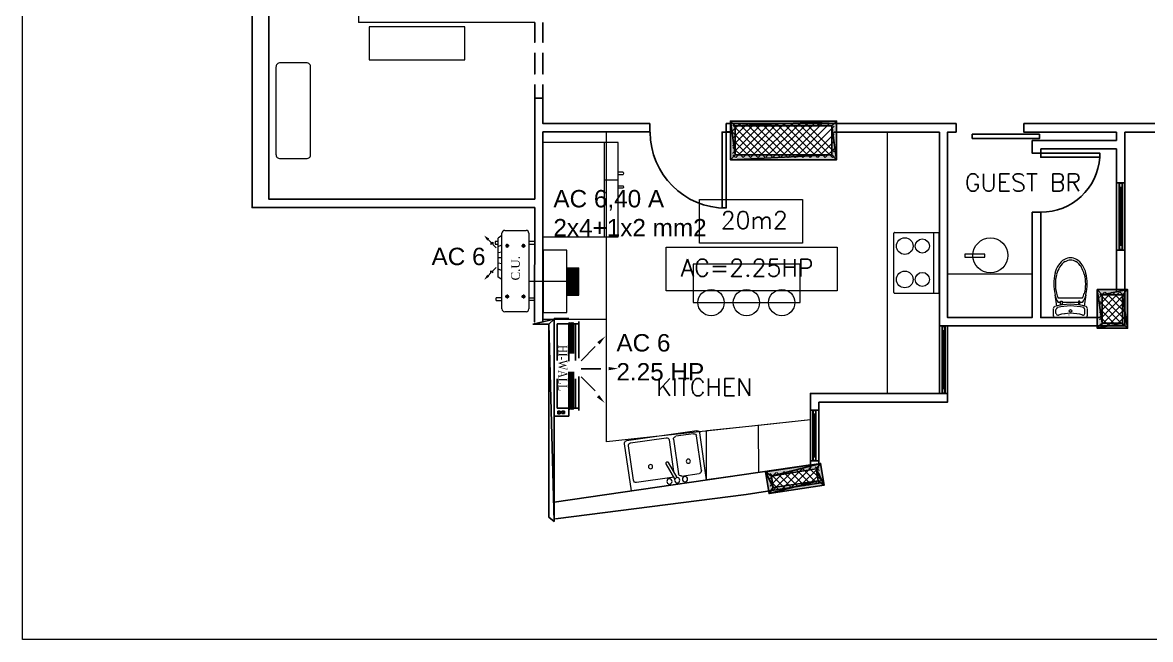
# Model space of a CAD drawing. Header units: inches. Extents: x 14 to 158, y 51 to 94.
# Drawn here: x 86.64 to 99.61, y 73.44 to 80.53 of the extents above; entities that cross this region are included whole.
import ezdxf

# ---------------------------------------------------------------- set-up
doc = ezdxf.new("R2010")
doc.units = ezdxf.units.IN
doc.header["$LTSCALE"] = 0.6
doc.header["$MEASUREMENT"] = 0
doc.linetypes.add('DASHED', pattern=[0.75, 0.5, -0.25])
doc.layers.get('0').update_dxf_attribs({"color": 253, "lineweight": 0})
for name, color, linetype, lineweight in [('AC-COND. UNIT', 195, 'Continuous', 0), ('C-H', 253, 'Continuous', 0), ('fur', 253, 'Continuous', 0), ('POWER', 4, 'Continuous', 0), ('text', 3, 'Continuous', 0)]:
    doc.layers.add(name, color=color, linetype=linetype, lineweight=lineweight)
doc.layers.add('AC-HI.WALL', color=3, linetype='DASHED')
doc.styles.add('C', font='ROMANC.SHX')
doc.styles.add('ROMANS', font='', dxfattribs={"width": 0.8})
doc.styles.add('SIMPLEX', font='SIMPLEX.SHX')
doc.styles.get("Standard").update_dxf_attribs({"font": 'arial.ttf'})
doc.styles.get('ROMANS').set_extended_font_data('Amphion')

# ---------------------------------------------------------------- blocks, each defined once
blk = doc.blocks.new('Z$0$GASOVN')
for p, q in [((879, 666), (-10, 666)), ((-10, 10), (-10, 666)), ((879, 10), (879, 666)), ((879, 585), (-10, 585)), ((869, 0), (0, 0))]:
    blk.add_line(p, q)
for centre, radius in [((189, 417), 103), ((679, 417), 103), ((189, 160), 122), ((679, 160), 122)]:
    blk.add_circle(centre, radius)
for centre, start, end in [((0, 10), 180, 270), ((869, 10), 270, 0)]:
    blk.add_arc(centre, 10, start, end)
blk = doc.blocks.new('Z$0$KITS')
for p, q in [((0, 0), (0, 525)), ((29, 553), (814, 553)), ((71, 526), (268, 526)), ((772, 526), (376, 526)), ((843, 525), (843, 0)), ((42, 112), (42, 497)), ((297, 497), (297, 112)), ((347, 497), (347, 145)), ((801, 112), (801, 497)), ((318, 73), (389, 253)), ((345, 62), (416, 242)), ((843, 0), (0, 0)), ((268, 83), (71, 83)), ((376, 83), (772, 83))]:
    blk.add_line(p, q)
for centre, radius in [((170, 234), 23.1), ((592, 234), 23.1), ((235, 43), 29.1), ((322, 43), 29.1), ((409, 43), 29.1)]:
    blk.add_circle(centre, radius)
for centre, radius, start, end in [((29, 525), 28.8, 89.9973, 179.9973), ((71, 497), 28.8, 89.9973, 179.9973), ((268, 497), 28.8, 359.9973, 89.9973), ((376, 497), 28.8, 89.9973, 179.9973), ((772, 497), 28.8, 359.9973, 89.9973), ((814, 525), 28.8, 359.9973, 89.9973), ((403, 247), 14.5, 338.5572, 158.5572), ((71, 112), 28.8, 179.9973, 269.9973), ((268, 112), 28.8, 269.9973, 359.9973), ((376, 112), 28.8, 228.2188, 269.9973), ((772, 112), 28.8, 269.9973, 359.9973)]:
    blk.add_arc(centre, radius, start, end)
blk = doc.blocks.new('Z$0$FRDG')
for p, q in [((0, -831), (0, 0)), ((0, 0), (1043, 0)), ((1043, 0), (1043, -831)), ((1043, -679), (0, -679)), ((1043, -704), (0, -704)), ((417, -831), (417, -679)), ((1043, -831), (0, -831)), ((328, -886), (328, -831)), ((355, -831), (355, -886)), ((480, -831), (480, -886)), ((507, -886), (507, -831))]:
    blk.add_line(p, q)
for centre in [(341, -869), (494, -869)]:
    blk.add_arc(centre, 21.4, 232.069, 307.9313)
blk = doc.blocks.new('A$C1E707263')
for points in [[(0.029, 0.261), (0.025, 0.261), (0.025, 0.258), (0.025, 0.254), (0.029, 0.254), (0.029, 0.258), (0.029, 0.261), (0.032, 0.261), (0.036, 0.261), (0.036, 0.258), (0.036, 0.254), (0.032, 0.254), (0.032, 0.258), (0.032, 0.261), (0.032, 0.258), (0.029, 0.258), (0.029, 0.254), (0.025, 0.254), (0.025, 0.258), (0.025, 0.261)], [(0.029, 0.233), (0.025, 0.233), (0.025, 0.229), (0.029, 0.229), (0.029, 0.233), (0.032, 0.233), (0.032, 0.229), (0.029, 0.229), (0.032, 0.229), (0.032, 0.233), (0.029, 0.233), (0.029, 0.229), (0.025, 0.229), (0.025, 0.233)], [(0.029, 0.222), (0.025, 0.222), (0.025, 0.219), (0.025, 0.218), (0.029, 0.219), (0.029, 0.218), (0.029, 0.222), (0.032, 0.222), (0.036, 0.222), (0.036, 0.219), (0.036, 0.218), (0.032, 0.219), (0.032, 0.218), (0.032, 0.215), (0.032, 0.219), (0.032, 0.218), (0.032, 0.222), (0.032, 0.219), (0.032, 0.218), (0.029, 0.219), (0.029, 0.218), (0.029, 0.215), (0.025, 0.215), (0.025, 0.219), (0.025, 0.218), (0.025, 0.222)], [(0.025, 0.215), (0.036, 0.215), (0.036, 0.212), (0.032, 0.212), (0.032, 0.211), (0.032, 0.208), (0.029, 0.208), (0.025, 0.208), (0.025, 0.212), (0.029, 0.212), (0.029, 0.211), (0.032, 0.212), (0.032, 0.211), (0.029, 0.212), (0.029, 0.211), (0.025, 0.212)], [(0.025, 0.197), (0.029, 0.197), (0.032, 0.197), (0.032, 0.201), (0.032, 0.197), (0.036, 0.197), (0.032, 0.197)], [(0.025, 0.194), (0.029, 0.194), (0.032, 0.194), (0.032, 0.197), (0.032, 0.194), (0.036, 0.194), (0.032, 0.194)]]:
    blk.add_hatch(color=256).paths.add_polyline_path(points)
h = blk.add_hatch(color=256)
h.paths.add_polyline_path([(0.021, 0.251), (0.032, 0.251), (0.032, 0.247), (0.029, 0.247), (0.025, 0.247), (0.025, 0.251), (0.021, 0.251), (0.022, 0.251)])
h.paths.add_polyline_path([(0.029, 0.251), (0.025, 0.251), (0.025, 0.247), (0.029, 0.247), (0.032, 0.247), (0.032, 0.251)])
h = blk.add_hatch(color=256)
h.paths.add_polyline_path([(0.025, 0.24), (0.025, 0.244), (0.025, 0.243), (0.029, 0.244), (0.029, 0.243), (0.029, 0.24), (0.032, 0.24), (0.032, 0.244), (0.032, 0.243), (0.029, 0.244), (0.029, 0.243), (0.032, 0.244), (0.032, 0.243), (0.032, 0.24), (0.029, 0.24)])
h.paths.add_polyline_path([(0.029, 0.24), (0.029, 0.244), (0.029, 0.243), (0.025, 0.244), (0.025, 0.243), (0.025, 0.24)])
h = blk.add_hatch(color=256)
h.paths.add_polyline_path([(0.025, 0.201), (0.025, 0.204), (0.025, 0.208), (0.029, 0.208), (0.029, 0.204), (0.029, 0.201), (0.032, 0.201), (0.032, 0.204), (0.029, 0.204), (0.029, 0.208), (0.032, 0.208), (0.032, 0.204), (0.032, 0.201), (0.029, 0.201)])
h.paths.add_polyline_path([(0.029, 0.201), (0.029, 0.204), (0.025, 0.204), (0.025, 0.201)])
at = {"linetype": 'Continuous', "lineweight": -2}
for points in [[(0, 0.021), (0, 0.371), (0, 0.371)], [(0.018, 0.389), (0.106, 0.389), (0.106, 0.389)], [(0.046, 0.36), (0.092, 0.36), (0.092, 0.36)], [(0.262, 0.374), (0.131, 0.353), (0.131, 0.353)], [(0.174, 0.308), (0.174, 0.335), (0.174, 0.335)], [(0.174, 0.099), (0.174, 0.29), (0.174, 0.29)], [(0.222, 0.057), (0.222, 0.335), (0.222, 0.335)], [(0.092, 0.032), (0.046, 0.032), (0.046, 0.032)], [(0.262, 0.018), (0.131, 0.036), (0.131, 0.036)], [(0.174, 0.057), (0.174, 0.084), (0.174, 0.084)], [(0.106, 0), (0.018, 0), (0.018, 0)]]:
    blk.add_lwpolyline(points, dxfattribs=at)
for points in [[(0.188, 0.29), (0.152, 0.29), (0.152, 0.308), (0.188, 0.308)], [(0.188, 0.099), (0.152, 0.099), (0.152, 0.084), (0.188, 0.084)]]:
    blk.add_lwpolyline(points, close=True, dxfattribs=at)
for points in [[(0.019, 0.389), (0.008, 0.389), (0, 0.379), (0, 0.368)], [(0.028, 0.052), (0.057, 0.143), (0.057, 0.241), (0.028, 0.332)], [(0.113, 0.342), (0.11, 0.35), (0.102, 0.356), (0.094, 0.356)], [(0.127, 0.375), (0.124, 0.382), (0.116, 0.389), (0.108, 0.389)], [(0.114, 0.041), (0.141, 0.141), (0.141, 0.244), (0.114, 0.343)], [(0.126, 0.012), (0.161, 0.13), (0.161, 0.255), (0.126, 0.372)], [(0.262, 0.374), (0.23, 0.365), (0.2, 0.352), (0.172, 0.335)], [(0.279, 0.353), (0.259, 0.349), (0.241, 0.342), (0.223, 0.334)], [(0.386, 0.385), (0.346, 0.385), (0.305, 0.379), (0.266, 0.37)], [(0.386, 0.367), (0.35, 0.367), (0.313, 0.363), (0.277, 0.353)], [(0.508, 0.37), (0.469, 0.379), (0.428, 0.385), (0.386, 0.385)], [(0.496, 0.353), (0.461, 0.363), (0.423, 0.367), (0.386, 0.367)], [(0.582, 0.317), (0.556, 0.334), (0.528, 0.346), (0.498, 0.353)], [(0.601, 0.332), (0.572, 0.352), (0.541, 0.365), (0.508, 0.374)], [(0.644, 0.255), (0.629, 0.28), (0.607, 0.301), (0.582, 0.317)], [(0.669, 0.263), (0.652, 0.291), (0.629, 0.314), (0.601, 0.331)], [(0.688, 0.192), (0.688, 0.217), (0.681, 0.24), (0.669, 0.261)], [(0.661, 0.192), (0.661, 0.215), (0.654, 0.236), (0.641, 0.255)], [(0.641, 0.13), (0.654, 0.149), (0.661, 0.17), (0.661, 0.192)], [(0.669, 0.124), (0.681, 0.145), (0.688, 0.168), (0.688, 0.192)], [(0, 0.019), (0, 0.008), (0.008, 0), (0.019, 0)], [(0.094, 0.028), (0.102, 0.028), (0.11, 0.034), (0.113, 0.043)], [(0.108, 0), (0.116, 0), (0.124, 0.006), (0.127, 0.014)], [(0.172, 0.054), (0.2, 0.036), (0.23, 0.023), (0.262, 0.015)], [(0.223, 0.055), (0.241, 0.047), (0.259, 0.04), (0.279, 0.034)], [(0.266, 0.015), (0.305, 0.006), (0.346, 0), (0.386, 0)], [(0.277, 0.032), (0.313, 0.022), (0.35, 0.018), (0.386, 0.018)], [(0.386, 0.018), (0.423, 0.018), (0.461, 0.022), (0.496, 0.032)], [(0.386, 0), (0.428, 0), (0.469, 0.006), (0.508, 0.015)], [(0.498, 0.034), (0.528, 0.043), (0.556, 0.055), (0.582, 0.072)], [(0.508, 0.015), (0.541, 0.023), (0.572, 0.037), (0.601, 0.055)], [(0.582, 0.068), (0.607, 0.084), (0.629, 0.105), (0.644, 0.13)], [(0.601, 0.057), (0.629, 0.074), (0.652, 0.098), (0.669, 0.124)]]:
    blk.add_open_spline(points, degree=3, dxfattribs=at)
for points, knots in [([(0.048, 0.356), (0.041, 0.356), (0.036, 0.353), (0.032, 0.349), (0.032, 0.349), (0.029, 0.343), (0.028, 0.336), (0.029, 0.331)], [0, 0, 0, 0, 0.125, 0.125, 0.125, 0.125, 1, 1, 1, 1]), ([(0.092, 0.192), (0.092, 0.201), (0.084, 0.208), (0.076, 0.208), (0.076, 0.208), (0.068, 0.208), (0.061, 0.201), (0.061, 0.192), (0.061, 0.192), (0.061, 0.183), (0.068, 0.177), (0.076, 0.177), (0.076, 0.177), (0.084, 0.177), (0.092, 0.183), (0.092, 0.192)], [0, 0, 0, 0, 0.0625, 0.0625, 0.0625, 0.0625, 0.125, 0.125, 0.125, 0.125, 0.1875, 0.1875, 0.1875, 0.1875, 1, 1, 1, 1]), ([(0.029, 0.054), (0.028, 0.047), (0.029, 0.041), (0.032, 0.036), (0.032, 0.036), (0.036, 0.032), (0.041, 0.028), (0.048, 0.028)], [0, 0, 0, 0, 0.125, 0.125, 0.125, 0.125, 1, 1, 1, 1])]:
    blk.add_open_spline(points, degree=3, knots=knots, dxfattribs=at)
blk = doc.blocks.new('2j6')
at = {"layer": 'fur'}
for points in [[(154.375, -37.731), (154.375, -38.743)], [(154.73, -37.687), (154.419, -37.687)], [(154.774, -38.743), (154.774, -37.731)], [(154.419, -38.787), (154.73, -38.787)]]:
    blk.add_lwpolyline(points, dxfattribs=at)
for centre, start, end in [((154.422, -37.734), 86.3633, 183.6367), ((154.727, -37.734), 356.3633, 93.6367), ((154.422, -38.74), 176.3633, 273.6367), ((154.727, -38.74), 266.3633, 3.6367)]:
    blk.add_arc(centre, 0.0471, start, end, dxfattribs=at)
blk = doc.blocks.new('A$C685158DF')
at = {"layer": 'AC-HI.WALL', "color": 2}
for p, q in [((0, -0.4), (0, 0.4)), ((0, 0.4), (0.12, 0.4)), ((0, -0.4), (0, 0.4)), ((0.12, -0.4), (0.12, 0.4)), ((0.12, -0.4), (0.12, 0.4)), ((0.2027, 0.3753), (0.2027, -0.355)), ((0.2027, 0.3753), (0.2027, -0.355)), ((0.0235, 0.356), (0.0235, -0.3358)), ((0.1068, 0.356), (0.0235, 0.356)), ((0.12, 0.356), (0.1068, 0.356)), ((0.12, 0.356), (0.1068, 0.356)), ((0.1249, 0.3673), (0.12, 0.356)), ((0.1249, 0.3673), (0.12, 0.356)), ((0.12, 0.356), (0.2027, 0.356)), ((0.12, -0.3358), (0.12, 0.356)), ((0.12, -0.3358), (0.12, 0.356)), ((0.12, 0.356), (0.2027, 0.356)), ((0.1249, 0.3673), (0.1299, 0.356)), ((0.1249, 0.3673), (0.1299, 0.356)), ((0.1349, 0.3673), (0.1299, 0.356)), ((0.1349, 0.3673), (0.1299, 0.356)), ((0.1299, -0.3358), (0.1299, 0.356)), ((0.1299, -0.3358), (0.1299, 0.356)), ((0.1349, 0.3673), (0.1399, 0.356)), ((0.1349, 0.3673), (0.1399, 0.356)), ((0.1448, 0.3673), (0.1399, 0.356)), ((0.1448, 0.3673), (0.1399, 0.356)), ((0.1399, -0.3358), (0.1399, 0.356)), ((0.1399, -0.3358), (0.1399, 0.356)), ((0.1448, 0.3673), (0.1498, 0.356)), ((0.1448, 0.3673), (0.1498, 0.356)), ((0.1548, 0.3673), (0.1498, 0.356)), ((0.1548, 0.3673), (0.1498, 0.356)), ((0.1498, -0.3358), (0.1498, 0.356)), ((0.1548, 0.3673), (0.1598, 0.356)), ((0.1548, 0.3673), (0.1598, 0.356)), ((0.1598, 0.356), (0.2027, 0.356)), ((0.1598, -0.3358), (0.1598, 0.356)), ((0.1598, -0.3358), (0.1598, 0.356)), ((0.1598, 0.356), (0.2027, 0.356)), ((0.174, 0.356), (0.174, -0.3358)), ((0.174, 0.356), (0.174, -0.3358)), ((0.3352, 0.1696), (0.2202, 0.0546)), ((0.3352, 0.1696), (0.2202, 0.0546)), ((0.3828, -0.0111), (0.2202, -0.0111)), ((0.3828, -0.0111), (0.2202, -0.0111)), ((0.3352, -0.1918), (0.2202, -0.0769)), ((0.3352, -0.1918), (0.2202, -0.0769)), ((0.0928, -0.3358), (0.0235, -0.3358)), ((0.2027, -0.3358), (0.0928, -0.3358)), ((0.2027, -0.3358), (0.0928, -0.3358)), ((0.12, -0.3358), (0.1068, -0.3358)), ((0.12, -0.3358), (0.1068, -0.3358)), ((0.1249, -0.3471), (0.12, -0.3358)), ((0.1249, -0.3471), (0.12, -0.3358)), ((0.1249, -0.3471), (0.1299, -0.3358)), ((0.1249, -0.3471), (0.1299, -0.3358)), ((0.1349, -0.3471), (0.1299, -0.3358)), ((0.1349, -0.3471), (0.1299, -0.3358)), ((0.1349, -0.3471), (0.1399, -0.3358)), ((0.1349, -0.3471), (0.1399, -0.3358)), ((0.1448, -0.3471), (0.1399, -0.3358)), ((0.1448, -0.3471), (0.1399, -0.3358)), ((0.1448, -0.3471), (0.1498, -0.3358)), ((0.1448, -0.3471), (0.1498, -0.3358)), ((0.1548, -0.3471), (0.1498, -0.3358)), ((0.1548, -0.3471), (0.1498, -0.3358)), ((0.1548, -0.3471), (0.1598, -0.3358)), ((0.1548, -0.3471), (0.1598, -0.3358)), ((0.1598, -0.3358), (0.2027, -0.3358)), ((0.1598, -0.3358), (0.2027, -0.3358)), ((0.12, -0.4), (0, -0.4)), ((0.12, -0.4), (0, -0.4))]:
    blk.add_line(p, q, dxfattribs=at)
for points in [[(0.12, -0.4), (0.12, 0.4), (0, 0.4), (0, -0.4)], [(0.0489, -0.3603), (0.0489, -0.3803), (0.0289, -0.3803), (0.0289, -0.3603)], [(0.0489, -0.3603), (0.0489, -0.3803), (0.0289, -0.3803), (0.0289, -0.3603)], [(0.0836, -0.3591), (0.0836, -0.3791), (0.0636, -0.3791), (0.0636, -0.3591)], [(0.0836, -0.3591), (0.0836, -0.3791), (0.0636, -0.3791), (0.0636, -0.3591)]]:
    blk.add_lwpolyline(points, close=True, dxfattribs=at)
at = {"layer": 'AC-HI.WALL', "color": 2, "const_width": 0.00371}
for points in [[(0.0387, -0.3683, 1), (0.0387, -0.3721, 1)], [(0.0387, -0.3683, 1), (0.0387, -0.3721, 1)], [(0.0745, -0.3666, 1), (0.0745, -0.3704, 1)], [(0.0745, -0.3666, 1), (0.0745, -0.3704, 1)]]:
    blk.add_lwpolyline(points, format="xyb", close=True, dxfattribs=at)
at = {"layer": 'AC-HI.WALL', "color": 2}
for points in [[(0.3543, 0.2076), (0.3731, 0.1888), (0.42, 0.2545)], [(0.3543, 0.2076), (0.3731, 0.1888), (0.42, 0.2545)], [(0.4474, 0.0027), (0.4474, -0.0239), (0.5271, -0.0106)], [(0.4474, 0.0027), (0.4474, -0.0239), (0.5271, -0.0106)], [(0.3499, -0.2457), (0.3686, -0.2269), (0.4156, -0.2926)], [(0.3499, -0.2457), (0.3686, -0.2269), (0.4156, -0.2926)]]:
    blk.add_solid(points, dxfattribs=at)
at = {"layer": 'AC-HI.WALL', "color": 2, "insert": (0.0331, -0.0063), "char_height": 0.073015, "width": 1.967177, "attachment_point": 8, "rotation": 270, "style": 'ROMANS'}
blk.add_mtext('\\A1;{\\fTimes New Roman|b0|i0|c0|p18;HI-WALL}', dxfattribs=at)
blk = doc.blocks.new('*X36')
at = {"color": 0}
for p, q in [((375.833, -121.97), (376.007, -121.796)), ((375.833, -121.956), (375.993, -121.796)), ((375.833, -121.942), (375.979, -121.796)), ((375.833, -121.928), (375.965, -121.796)), ((375.833, -121.914), (375.951, -121.796)), ((375.833, -121.9), (375.936, -121.796)), ((375.833, -121.886), (375.922, -121.796)), ((375.833, -121.871), (375.908, -121.796)), ((375.833, -121.857), (375.894, -121.796)), ((375.833, -121.843), (375.88, -121.796)), ((375.833, -121.829), (375.866, -121.796)), ((375.833, -121.815), (375.852, -121.796)), ((375.833, -121.801), (375.837, -121.796)), ((375.845, -121.972), (376.021, -121.796)), ((375.859, -121.972), (376.035, -121.796)), ((375.873, -121.972), (376.05, -121.796)), ((375.887, -121.972), (376.064, -121.796)), ((375.901, -121.972), (376.078, -121.796)), ((375.916, -121.972), (376.092, -121.796)), ((375.93, -121.972), (376.106, -121.796)), ((375.944, -121.972), (376.12, -121.796)), ((375.958, -121.972), (376.134, -121.796)), ((375.972, -121.972), (376.149, -121.796)), ((375.986, -121.972), (376.163, -121.796)), ((376, -121.972), (376.177, -121.796)), ((376.015, -121.972), (376.191, -121.796)), ((376.029, -121.972), (376.205, -121.796)), ((376.043, -121.972), (376.219, -121.796)), ((376.057, -121.972), (376.233, -121.797)), ((376.071, -121.972), (376.233, -121.811)), ((376.085, -121.972), (376.233, -121.825)), ((376.099, -121.972), (376.233, -121.839)), ((376.114, -121.972), (376.233, -121.853)), ((376.128, -121.972), (376.233, -121.867)), ((376.142, -121.972), (376.233, -121.882)), ((376.156, -121.972), (376.233, -121.896)), ((376.17, -121.972), (376.233, -121.91)), ((376.184, -121.972), (376.233, -121.924)), ((376.198, -121.972), (376.233, -121.938)), ((376.213, -121.972), (376.233, -121.952)), ((376.227, -121.972), (376.233, -121.966))]:
    blk.add_line(p, q, dxfattribs=at)
blk = doc.blocks.new('CB')
at = {"layer": 'POWER'}
for points in [[(28.618, 18.949), (28.924, 18.949)], [(28.618, 18.814), (28.618, 18.949)], [(28.924, 18.814), (28.924, 18.949)], [(29.121, 18.549), (28.425, 18.549), (28.425, 18.814), (29.121, 18.814), (29.121, 18.549)], [(28.773, 18.549), (28.773, 18.814)]]:
    blk.add_lwpolyline(points, dxfattribs=at)
at = {"layer": 'POWER', "xscale": -0.76608, "yscale": 0.76608, "zscale": 0.76608, "rotation": 359.9999999999998}
blk.add_blockref('*X36', (316.842, 112.255), dxfattribs=at)
blk = doc.blocks.new('A$C408B1B4C')
at = {"layer": 'AC-COND. UNIT', "color": 2}
for p, q in [((-0.287, 0.02), (-0.062, 0.02)), ((-0.461, -0.077), (-0.432, -0.106)), ((-0.432, -0.128), (-0.411, -0.106)), ((-0.432, -0.106), (-0.432, -0.128)), ((-0.411, -0.106), (-0.411, -0.128)), ((-0.389, -0.098), (-0.389, -0.127)), ((-0.357, -0.098), (-0.389, -0.098)), ((-0.317, -0.036), (-0.357, -0.061)), ((-0.357, -0.475), (-0.357, -0.061)), ((-0.317, -0.809), (-0.317, -0.01)), ((-0.032, -0.01), (-0.032, -0.809)), ((0.029, -0.098), (-0.032, -0.098)), ((0.029, -0.098), (0.029, -0.127)), ((-0.411, -0.128), (-0.376, -0.163)), ((-0.389, -0.127), (-0.357, -0.127)), ((-0.357, -0.149), (-0.317, -0.132)), ((-0.357, -0.215), (-0.317, -0.208)), ((-0.241, -0.142), (-0.28, -0.142)), ((-0.261, -0.161), (-0.261, -0.122)), ((-0.108, -0.142), (-0.069, -0.142)), ((-0.089, -0.161), (-0.089, -0.122)), ((-0.032, -0.127), (0.029, -0.127)), ((-0.357, -0.268), (-0.317, -0.268)), ((-0.357, -0.321), (-0.317, -0.328)), ((-0.461, -0.459), (-0.432, -0.429)), ((-0.432, -0.408), (-0.411, -0.429)), ((-0.432, -0.429), (-0.432, -0.408)), ((-0.411, -0.408), (-0.376, -0.373)), ((-0.411, -0.429), (-0.411, -0.408)), ((-0.357, -0.387), (-0.317, -0.404)), ((-0.317, -0.499), (-0.357, -0.475)), ((-0.317, -0.691), (-0.378, -0.691)), ((-0.378, -0.72), (-0.378, -0.691)), ((-0.28, -0.677), (-0.241, -0.677)), ((-0.261, -0.658), (-0.261, -0.697)), ((-0.108, -0.677), (-0.069, -0.677)), ((-0.089, -0.658), (-0.089, -0.697)), ((-0.032, -0.691), (0.029, -0.691)), ((0.029, -0.72), (0.029, -0.691)), ((-0.378, -0.72), (-0.317, -0.72)), ((0.029, -0.72), (-0.032, -0.72)), ((-0.062, -0.839), (-0.287, -0.839))]:
    blk.add_line(p, q, dxfattribs=at)
for centre, start, end in [((-0.287, -0.01), 90, 180), ((-0.062, -0.01), 0, 90), ((-0.287, -0.809), 180, 270), ((-0.062, -0.809), 270, 0)]:
    blk.add_arc(centre, 0.03, start, end, dxfattribs=at)
at = {"layer": 'AC-COND. UNIT', "color": 2, "extrusion": (6.64157e-26, 1.99247e-25, -1)}
for centre in [(-0.261, -0.142), (-0.089, -0.142)]:
    blk.add_ellipse(centre, major_axis=(0.00968, -0.00968), ratio=1, dxfattribs=at)
at = {"layer": 'AC-COND. UNIT', "color": 2}
for centre in [(-0.261, -0.677), (-0.089, -0.677)]:
    blk.add_ellipse(centre, major_axis=(0.00968, 0.00968), ratio=1, dxfattribs=at)
for points in [[(-0.472, -0.088), (-0.451, -0.066), (-0.504, -0.034)], [(-0.472, -0.448), (-0.451, -0.469), (-0.504, -0.502)]]:
    blk.add_solid(points, dxfattribs=at)
at = {"layer": 'AC-COND. UNIT', "color": 2, "linetype": 'Continuous', "insert": (-0.126, -0.508), "char_height": 0.09, "width": 2.16666, "attachment_point": 7, "rotation": 90, "style": 'C'}
blk.add_mtext('\\A1;{\\fTimes New Roman|b0|i0|c0|p18;C.U.}', dxfattribs=at)

msp = doc.modelspace()

# ---------------------------------------------------------------- hatches: boundary and pattern name
h = msp.add_hatch(color=256)
h.paths.add_polyline_path([(95.941, 79.008), (95.997, 78.952), (95.941, 79.341)])
h.paths.add_polyline_path([(95.997, 78.952), (95.941, 79.341), (95.997, 79.397)])
h.paths.add_polyline_path([(95.941, 79.341), (95.997, 79.397), (94.832, 79.341)])
h.paths.add_polyline_path([(95.997, 79.397), (94.832, 79.341), (94.776, 79.397)])
h.paths.add_polyline_path([(94.832, 79.341), (94.776, 79.397), (94.832, 79.008)])
h.paths.add_polyline_path([(94.776, 79.397), (94.832, 79.008), (94.776, 78.952)])
h.paths.add_polyline_path([(94.832, 79.008), (94.776, 78.952), (95.941, 79.008)])
h.paths.add_polyline_path([(94.776, 78.952), (95.941, 79.008), (95.997, 78.952)])
h = msp.add_hatch(color=256)
h.paths.add_polyline_path([(99.284, 77.399), (99.344, 77.458), (99.051, 77.399)])
h.paths.add_polyline_path([(99.344, 77.458), (99.051, 77.399), (98.994, 77.458)])
h.paths.add_polyline_path([(99.051, 77.399), (98.994, 77.458), (99.051, 77.071)])
h.paths.add_polyline_path([(98.994, 77.458), (99.051, 77.071), (98.994, 77.014)])
h.paths.add_polyline_path([(99.051, 77.071), (98.994, 77.014), (99.284, 77.071)])
h.paths.add_polyline_path([(98.994, 77.014), (99.284, 77.071), (99.344, 77.014)])
h.paths.add_polyline_path([(99.284, 77.071), (99.344, 77.014), (99.284, 77.399)])
h.paths.add_polyline_path([(99.344, 77.014), (99.284, 77.399), (99.344, 77.458)])
h = msp.add_hatch(color=256)
h.paths.add_polyline_path([(99.284, 77.399), (99.344, 77.458), (99.051, 77.399)])
h.paths.add_polyline_path([(99.344, 77.458), (99.051, 77.399), (98.994, 77.458)])
h.paths.add_polyline_path([(99.051, 77.399), (98.994, 77.458), (99.051, 77.071)])
h.paths.add_polyline_path([(98.994, 77.458), (99.051, 77.071), (98.994, 77.014)])
h.paths.add_polyline_path([(99.051, 77.071), (98.994, 77.014), (99.284, 77.071)])
h.paths.add_polyline_path([(98.994, 77.014), (99.284, 77.071), (99.344, 77.014)])
h.paths.add_polyline_path([(99.284, 77.071), (99.344, 77.014), (99.284, 77.399)])
h.paths.add_polyline_path([(99.344, 77.014), (99.284, 77.399), (99.344, 77.458)])
h = msp.add_hatch(color=256)
h.paths.add_polyline_path([(95.785, 75.259), (95.853, 75.209), (95.764, 75.397)])
h.paths.add_polyline_path([(95.853, 75.209), (95.764, 75.397), (95.814, 75.46)])
h.paths.add_polyline_path([(95.764, 75.397), (95.814, 75.46), (95.249, 75.315)])
h.paths.add_polyline_path([(95.814, 75.46), (95.249, 75.315), (95.181, 75.365)])
h.paths.add_polyline_path([(95.249, 75.315), (95.181, 75.365), (95.269, 75.182)])
h.paths.add_polyline_path([(95.181, 75.365), (95.269, 75.182), (95.221, 75.114)])
h.paths.add_polyline_path([(95.269, 75.182), (95.221, 75.114), (95.785, 75.259)])
h.paths.add_polyline_path([(95.221, 75.114), (95.785, 75.259), (95.853, 75.209)])

# ---------------------------------------------------------------- linework, layer by layer
for p, q in [((90.499, 80.625), (90.499, 80.529)), ((92.526, 80.529), (90.499, 80.529)), ((98.245, 77.637), (97.274, 77.637)), ((98.245, 77.137), (98.245, 77.537))]:
    msp.add_line(p, q)
for points in [[(86.637, 93.027), (118.378, 93.027), (118.378, 73.436), (86.637, 73.436)], [(94.421, 78.494), (95.605, 78.494), (95.605, 77.992), (94.421, 77.992)], [(94.037, 77.945), (96.003, 77.945), (96.003, 77.444), (94.037, 77.444)]]:
    msp.add_lwpolyline(points, close=True)
at = {"linetype": 'Continuous', "lineweight": -2}
for points in [[(89.469, 85.247), (89.469, 78.5), (89.469, 78.5)], [(89.276, 83.736), (89.276, 78.402), (89.276, 78.402)], [(92.526, 80.529), (92.526, 80.301), (92.526, 80.301)], [(92.621, 80.529), (92.621, 80.301), (92.621, 80.301)], [(92.526, 80.181), (92.526, 79.937), (92.526, 79.937)], [(92.621, 80.181), (92.621, 79.937), (92.621, 79.937)], [(92.526, 79.817), (92.526, 79.658), (92.526, 79.658)], [(92.621, 79.817), (92.621, 79.658), (92.621, 79.658)], [(92.621, 79.658), (92.526, 79.658), (92.526, 79.658)], [(92.526, 79.658), (92.526, 78.5), (92.526, 78.5)], [(92.621, 79.368), (92.621, 79.658), (92.621, 79.658)], [(93.85, 79.368), (92.621, 79.368), (92.621, 79.368)], [(92.621, 79.273), (92.621, 77.087), (92.621, 77.087)], [(93.85, 79.273), (92.621, 79.273), (92.621, 79.273)], [(97.179, 79.269), (97.179, 76.265), (95.697, 76.265), (95.697, 75.443), (92.75, 75.016), (92.75, 77.119)], [(93.85, 79.368), (93.689, 79.368), (93.689, 79.368)], [(93.85, 79.273), (93.85, 79.368), (93.85, 79.368)], [(95.968, 79.368), (94.726, 79.368), (94.726, 79.368)], [(94.726, 79.368), (95.774, 79.368), (95.803, 79.341)], [(94.726, 79.269), (94.726, 79.368), (94.726, 79.368)], [(94.803, 79.273), (94.726, 79.273), (94.726, 79.273)], [(94.803, 79.269), (94.726, 79.269), (94.726, 79.269)], [(95.142, 79.368), (94.803, 79.029), (94.803, 79.029)], [(95.058, 79.368), (94.803, 79.115), (94.803, 79.115)], [(94.973, 79.368), (94.803, 79.199), (94.803, 79.199)], [(94.889, 79.368), (94.803, 79.287), (94.803, 79.287)], [(94.803, 79.35), (95.174, 78.98), (95.174, 78.98)], [(94.803, 79.266), (95.09, 78.98), (95.09, 78.98)], [(95.231, 79.368), (94.843, 78.98), (94.843, 78.98)], [(94.875, 79.368), (95.262, 78.98), (95.262, 78.98)], [(95.316, 79.368), (94.927, 78.98), (94.927, 78.98)], [(94.959, 79.368), (95.348, 78.98), (95.348, 78.98)], [(95.4, 79.368), (95.013, 78.98), (95.013, 78.98)], [(95.044, 79.368), (95.432, 78.98), (95.432, 78.98)], [(95.489, 79.368), (95.101, 78.98), (95.101, 78.98)], [(95.133, 79.368), (95.517, 78.98), (95.517, 78.98)], [(95.574, 79.368), (95.185, 78.98), (95.185, 78.98)], [(95.217, 79.368), (95.606, 78.98), (95.606, 78.98)], [(95.658, 79.368), (95.269, 78.98), (95.269, 78.98)], [(95.301, 79.368), (95.69, 78.98), (95.69, 78.98)], [(95.742, 79.368), (95.358, 78.98), (95.358, 78.98)], [(95.386, 79.368), (95.774, 78.98), (95.774, 78.98)], [(95.831, 79.368), (95.443, 78.98), (95.443, 78.98)], [(95.475, 79.368), (95.862, 78.98), (95.862, 78.98)], [(95.916, 79.368), (95.527, 78.98), (95.527, 78.98)], [(95.559, 79.368), (95.948, 78.98), (95.948, 78.98)], [(95.968, 79.337), (95.613, 78.98), (95.613, 78.98)], [(95.644, 79.368), (95.968, 79.044), (95.968, 79.044)], [(95.968, 79.248), (95.701, 78.98), (95.701, 78.98)], [(97.374, 79.368), (95.968, 79.368), (95.968, 79.368)], [(97.179, 79.269), (95.968, 79.269), (95.968, 79.269)], [(97.179, 79.269), (97.179, 77.042), (97.179, 77.042)], [(97.274, 77.137), (97.274, 79.269), (97.374, 79.269)], [(97.374, 79.269), (97.374, 79.368), (97.374, 79.368)], [(99.657, 79.368), (98.15, 79.368), (98.15, 79.368)], [(98.15, 79.269), (98.15, 79.368), (98.15, 79.368)], [(98.245, 79.269), (98.15, 79.269), (98.15, 79.269)], [(99.216, 79.269), (98.245, 79.269), (98.245, 79.269)], [(99.657, 79.368), (99.216, 79.368), (99.216, 79.368)], [(99.216, 79.269), (99.216, 79.174), (99.216, 79.174)], [(99.216, 79.269), (99.216, 79.174), (99.216, 79.174)], [(99.313, 79.269), (99.313, 78.687), (99.313, 78.687)], [(99.657, 79.269), (99.313, 79.269), (99.313, 79.269)], [(99.313, 79.269), (99.313, 78.687), (99.313, 78.687)], [(99.657, 79.269), (99.313, 79.269), (99.313, 79.269)], [(94.803, 79.181), (95.004, 78.98), (95.004, 78.98)], [(95.968, 79.164), (95.785, 78.98), (95.785, 78.98)], [(99.216, 79.174), (98.245, 79.174), (98.245, 79.174)], [(98.245, 79.174), (98.245, 79.029), (98.245, 79.029)], [(94.803, 79.093), (94.92, 78.98), (94.92, 78.98)], [(94.803, 79.008), (94.832, 78.98), (94.832, 78.98)], [(95.968, 79.079), (95.871, 78.98), (95.871, 78.98)], [(95.968, 78.995), (95.955, 78.98), (95.955, 78.98)], [(98.345, 79.076), (98.345, 79.029), (98.245, 79.029)], [(99.216, 79.076), (98.345, 79.076), (98.345, 79.076)], [(98.345, 79.076), (98.345, 78.98), (98.345, 78.98)], [(99.216, 79.076), (99.216, 78.687), (99.216, 78.687)], [(99.216, 79.076), (99.216, 78.687), (99.216, 78.687)], [(99.313, 78.687), (99.216, 78.687), (99.216, 78.687)], [(99.313, 78.687), (99.216, 78.687), (99.216, 78.687)], [(99.284, 78.687), (99.284, 78.624), (99.245, 78.624), (99.245, 78.687)], [(99.245, 78.687), (99.284, 78.687), (99.284, 78.687)], [(99.284, 78.687), (99.284, 78.624), (99.245, 78.624), (99.245, 78.687)], [(99.245, 78.687), (99.284, 78.687), (99.284, 78.687)], [(99.245, 78.606), (99.245, 77.995), (99.245, 77.995)], [(99.245, 78.606), (99.245, 77.995), (99.245, 77.995)], [(99.263, 77.974), (99.263, 78.624), (99.263, 78.624)], [(99.263, 77.974), (99.263, 78.624), (99.263, 78.624)], [(99.266, 77.974), (99.266, 78.624), (99.266, 78.624)], [(99.266, 77.974), (99.266, 78.624), (99.266, 78.624)], [(99.284, 77.995), (99.284, 78.606), (99.284, 78.606)], [(99.284, 77.995), (99.284, 78.606), (99.284, 78.606)], [(99.313, 77.911), (99.313, 78.687), (99.313, 78.687)], [(99.313, 78.687), (99.313, 77.911), (99.313, 77.911)], [(99.313, 77.911), (99.313, 78.687), (99.313, 78.687)], [(99.313, 78.687), (99.313, 77.911), (99.313, 77.911)], [(89.469, 78.5), (91.634, 78.5), (91.634, 78.5)], [(91.634, 78.5), (92.526, 78.5), (92.526, 78.5)], [(89.276, 78.402), (91.634, 78.402), (91.634, 78.402)], [(91.634, 78.402), (92.526, 78.402), (92.526, 78.402)], [(92.526, 78.402), (92.524, 77.087), (92.524, 77.087)], [(98.245, 78.348), (98.245, 77.137), (98.245, 77.137)], [(98.345, 78.348), (98.245, 78.348), (98.245, 78.348)], [(98.345, 78.348), (98.345, 77.137), (98.345, 77.137)], [(99.284, 77.911), (99.284, 77.974), (99.245, 77.974), (99.245, 77.911)], [(99.284, 77.911), (99.284, 77.974), (99.245, 77.974), (99.245, 77.911)], [(99.216, 77.911), (99.216, 77.431), (99.216, 77.431)], [(99.313, 77.911), (99.216, 77.911), (99.216, 77.911)], [(99.216, 77.911), (99.216, 77.431), (99.216, 77.431)], [(99.313, 77.911), (99.216, 77.911), (99.216, 77.911)], [(99.245, 77.911), (99.284, 77.911), (99.284, 77.911)], [(99.245, 77.911), (99.284, 77.911), (99.284, 77.911)], [(99.313, 77.911), (99.313, 77.042), (99.313, 77.042)], [(99.313, 77.911), (99.313, 77.042), (99.313, 77.042)], [(99.249, 77.431), (99.023, 77.201), (99.023, 77.201)], [(99.164, 77.431), (99.023, 77.289), (99.023, 77.289)], [(99.08, 77.431), (99.023, 77.374), (99.023, 77.374)], [(99.249, 77.431), (99.023, 77.201), (99.023, 77.201)], [(99.164, 77.431), (99.023, 77.289), (99.023, 77.289)], [(99.08, 77.431), (99.023, 77.374), (99.023, 77.374)], [(99.087, 77.431), (99.313, 77.201), (99.313, 77.201)], [(99.087, 77.431), (99.313, 77.201), (99.313, 77.201)], [(99.171, 77.431), (99.313, 77.289), (99.313, 77.289)], [(99.171, 77.431), (99.313, 77.289), (99.313, 77.289)], [(99.259, 77.431), (99.313, 77.374), (99.313, 77.374)], [(99.259, 77.431), (99.313, 77.374), (99.313, 77.374)], [(99.313, 77.409), (99.023, 77.116), (99.023, 77.116)], [(99.313, 77.409), (99.023, 77.116), (99.023, 77.116)], [(99.023, 77.406), (99.313, 77.116), (99.313, 77.116)], [(99.023, 77.406), (99.313, 77.116), (99.313, 77.116)], [(99.023, 77.32), (99.302, 77.042), (99.302, 77.042)], [(99.023, 77.32), (99.302, 77.042), (99.302, 77.042)], [(99.313, 77.32), (99.033, 77.042), (99.033, 77.042)], [(99.313, 77.32), (99.033, 77.042), (99.033, 77.042)], [(99.023, 77.236), (99.216, 77.042), (99.216, 77.042)], [(99.023, 77.236), (99.216, 77.042), (99.216, 77.042)], [(99.313, 77.236), (99.118, 77.042), (99.118, 77.042)], [(99.313, 77.236), (99.118, 77.042), (99.118, 77.042)], [(99.313, 77.042), (97.179, 77.042), (97.374, 77.042)], [(97.179, 76.265), (97.179, 77.042), (97.179, 77.042)], [(97.247, 77.042), (97.247, 76.978), (97.211, 76.978), (97.211, 77.042)], [(97.211, 77.042), (97.247, 77.042), (97.247, 77.042)], [(98.245, 77.137), (97.274, 77.137), (97.274, 77.137)], [(97.274, 76.265), (97.274, 77.042), (97.274, 77.042)], [(97.274, 77.042), (97.274, 76.265), (97.274, 76.265)], [(99.023, 77.137), (98.345, 77.137), (98.345, 77.137)], [(99.023, 77.151), (99.132, 77.042), (99.132, 77.042)], [(99.023, 77.151), (99.132, 77.042), (99.132, 77.042)], [(99.023, 77.063), (99.048, 77.042), (99.048, 77.042)], [(99.023, 77.063), (99.048, 77.042), (99.048, 77.042)], [(99.313, 77.151), (99.206, 77.042), (99.206, 77.042)], [(99.313, 77.151), (99.206, 77.042), (99.206, 77.042)], [(99.313, 77.063), (99.291, 77.042), (99.291, 77.042)], [(99.313, 77.063), (99.291, 77.042), (99.291, 77.042)], [(97.211, 76.958), (97.211, 76.35), (97.211, 76.35)], [(97.226, 76.329), (97.226, 76.978), (97.226, 76.978)], [(97.229, 76.329), (97.229, 76.978), (97.229, 76.978)], [(97.247, 76.35), (97.247, 76.958), (97.247, 76.958)], [(97.274, 76.265), (95.697, 76.265), (95.944, 76.265)], [(95.697, 76.071), (95.697, 76.265), (95.697, 76.265)], [(97.247, 76.265), (97.247, 76.329), (97.211, 76.329), (97.211, 76.265)], [(97.211, 76.265), (97.247, 76.265), (97.247, 76.265)], [(97.274, 76.265), (97.274, 76.166), (97.274, 76.166)], [(97.274, 76.166), (95.792, 76.166), (95.792, 76.166)], [(95.792, 76.071), (95.792, 76.166), (95.792, 76.166)], [(95.792, 76.071), (95.697, 76.071), (95.697, 76.071)], [(95.697, 75.489), (95.697, 76.071), (95.697, 76.071)], [(95.697, 76.071), (95.697, 75.489), (95.697, 75.489)], [(95.726, 76.071), (95.726, 76.026), (95.76, 76.026), (95.76, 76.071)], [(95.76, 76.071), (95.726, 76.071), (95.726, 76.071)], [(95.726, 76.008), (95.726, 75.553), (95.726, 75.553)], [(95.742, 76.026), (95.742, 75.537), (95.742, 75.537)], [(95.746, 76.026), (95.746, 75.537), (95.746, 75.537)], [(95.76, 75.553), (95.76, 76.008), (95.76, 76.008)], [(95.792, 75.489), (95.792, 76.071), (95.792, 76.071)], [(95.792, 76.071), (95.792, 75.489), (95.792, 75.489)], [(95.792, 75.489), (95.697, 75.489), (95.697, 75.489)], [(95.697, 75.415), (95.697, 75.489), (95.697, 75.489)], [(95.726, 75.489), (95.726, 75.537), (95.76, 75.537), (95.76, 75.489)], [(95.76, 75.489), (95.726, 75.489), (95.726, 75.489)], [(95.792, 75.428), (95.792, 75.489), (95.792, 75.489)], [(95.301, 75.354), (95.224, 75.277), (95.224, 75.277)], [(95.4, 75.369), (95.235, 75.202), (95.235, 75.202)], [(95.502, 75.383), (95.269, 75.153), (95.269, 75.153)], [(95.309, 75.354), (95.477, 75.184), (95.477, 75.184)], [(95.606, 75.401), (95.373, 75.168), (95.373, 75.168)], [(95.382, 75.365), (95.552, 75.195), (95.552, 75.195)], [(95.457, 75.376), (95.626, 75.206), (95.626, 75.206)], [(95.704, 75.415), (95.475, 75.184), (95.475, 75.184)], [(95.531, 75.39), (95.701, 75.22), (95.701, 75.22)], [(95.792, 75.415), (95.574, 75.199), (95.574, 75.199)], [(95.606, 75.401), (95.774, 75.231), (95.774, 75.231)], [(95.679, 75.41), (95.814, 75.281), (95.814, 75.281)], [(95.753, 75.422), (95.796, 75.379), (95.796, 75.379)], [(95.817, 75.238), (94.956, 75.104), (94.956, 75.104)], [(95.228, 75.266), (95.33, 75.161), (95.33, 75.161)], [(95.235, 75.344), (95.404, 75.175), (95.404, 75.175)], [(95.803, 75.34), (95.676, 75.213), (95.676, 75.213)], [(95.814, 75.266), (95.778, 75.231), (95.778, 75.231)], [(94.956, 75.104), (92.766, 74.824), (92.766, 74.824)], [(95.242, 75.164), (95.255, 75.15), (95.255, 75.15)]]:
    msp.add_lwpolyline(points, dxfattribs=at)
for points in [[(95.997, 79.397), (94.832, 79.341), (94.776, 79.397)], [(94.832, 79.341), (94.776, 79.397), (94.832, 79.008)], [(94.776, 79.397), (94.832, 79.008), (94.776, 78.952)], [(95.941, 79.341), (95.997, 79.397), (94.832, 79.341)], [(95.997, 78.952), (95.941, 79.341), (95.997, 79.397)], [(94.726, 79.269), (94.68, 79.269), (94.68, 78.398), (94.726, 78.398)], [(95.941, 79.008), (95.997, 78.952), (95.941, 79.341)], [(98.331, 79.244), (97.557, 79.244), (97.557, 79.196), (98.331, 79.196)], [(94.832, 79.008), (94.776, 78.952), (95.941, 79.008)], [(94.776, 78.952), (95.941, 79.008), (95.997, 78.952)], [(98.345, 79.029), (99.023, 79.029), (99.023, 78.98), (98.345, 78.98)], [(99.216, 77.911), (99.216, 78.687)], [(99.216, 77.911), (99.216, 78.687)], [(99.263, 78.624), (99.245, 78.624), (99.245, 78.606), (99.263, 78.606)], [(99.263, 78.624), (99.245, 78.624), (99.245, 78.606), (99.263, 78.606)], [(99.259, 78.62), (99.249, 78.62), (99.249, 78.606), (99.259, 78.606)], [(99.259, 78.62), (99.249, 78.62), (99.249, 78.606), (99.259, 78.606)], [(99.281, 78.631), (99.252, 78.631), (99.252, 78.683), (99.281, 78.683)], [(99.281, 78.631), (99.252, 78.631), (99.252, 78.683), (99.281, 78.683)], [(99.266, 78.624), (99.266, 78.606), (99.284, 78.606), (99.284, 78.624)], [(99.266, 78.624), (99.266, 78.606), (99.284, 78.606), (99.284, 78.624)], [(99.27, 78.606), (99.27, 78.62), (99.281, 78.62), (99.281, 78.606)], [(99.27, 78.606), (99.27, 78.62), (99.281, 78.62), (99.281, 78.606)], [(99.263, 77.977), (99.245, 77.977), (99.245, 77.995), (99.263, 77.995)], [(99.263, 77.977), (99.245, 77.977), (99.245, 77.995), (99.263, 77.995)], [(99.259, 77.977), (99.249, 77.977), (99.249, 77.992), (99.259, 77.992)], [(99.259, 77.977), (99.249, 77.977), (99.249, 77.992), (99.259, 77.992)], [(99.281, 77.97), (99.252, 77.97), (99.252, 77.918), (99.281, 77.918)], [(99.281, 77.97), (99.252, 77.97), (99.252, 77.918), (99.281, 77.918)], [(99.266, 77.977), (99.266, 77.995), (99.284, 77.995), (99.284, 77.977)], [(99.266, 77.977), (99.266, 77.995), (99.284, 77.995), (99.284, 77.977)], [(99.27, 77.992), (99.27, 77.977), (99.281, 77.977), (99.281, 77.992)], [(99.27, 77.992), (99.27, 77.977), (99.281, 77.977), (99.281, 77.992)], [(99.344, 77.458), (99.051, 77.399), (98.994, 77.458)], [(99.051, 77.399), (98.994, 77.458), (99.051, 77.071)], [(98.994, 77.458), (99.051, 77.071), (98.994, 77.014)], [(99.344, 77.458), (99.051, 77.399), (98.994, 77.458)], [(99.051, 77.399), (98.994, 77.458), (99.051, 77.071)], [(98.994, 77.458), (99.051, 77.071), (98.994, 77.014)], [(99.284, 77.399), (99.344, 77.458), (99.051, 77.399)], [(99.284, 77.399), (99.344, 77.458), (99.051, 77.399)], [(99.344, 77.014), (99.284, 77.399), (99.344, 77.458)], [(99.344, 77.014), (99.284, 77.399), (99.344, 77.458)], [(99.284, 77.071), (99.344, 77.014), (99.284, 77.399)], [(99.284, 77.071), (99.344, 77.014), (99.284, 77.399)], [(92.506, 77.06), (92.75, 77.119), (92.689, 77.06)], [(92.75, 77.119), (92.689, 77.06), (92.75, 74.793)], [(92.689, 77.06), (92.75, 74.793), (92.689, 74.842)], [(99.051, 77.071), (98.994, 77.014), (99.284, 77.071)], [(98.994, 77.014), (99.284, 77.071), (99.344, 77.014)], [(99.051, 77.071), (98.994, 77.014), (99.284, 77.071)], [(98.994, 77.014), (99.284, 77.071), (99.344, 77.014)], [(97.226, 76.978), (97.211, 76.978), (97.211, 76.958), (97.226, 76.958)], [(97.226, 76.974), (97.211, 76.974), (97.211, 76.961), (97.226, 76.961)], [(97.243, 76.983), (97.215, 76.983), (97.215, 77.035), (97.243, 77.035)], [(97.229, 76.978), (97.229, 76.958), (97.247, 76.958), (97.247, 76.978)], [(97.233, 76.961), (97.233, 76.974), (97.243, 76.974), (97.243, 76.961)], [(97.226, 76.329), (97.211, 76.329), (97.211, 76.35), (97.226, 76.35)], [(97.226, 76.332), (97.211, 76.332), (97.211, 76.347), (97.226, 76.347)], [(97.243, 76.322), (97.215, 76.322), (97.215, 76.268), (97.243, 76.268)], [(97.229, 76.329), (97.229, 76.35), (97.247, 76.35), (97.247, 76.329)], [(97.233, 76.347), (97.233, 76.332), (97.243, 76.332), (97.243, 76.347)], [(95.742, 76.021), (95.742, 76.008), (95.726, 76.008), (95.726, 76.021)], [(95.728, 76.028), (95.757, 76.028), (95.757, 76.067), (95.728, 76.067)], [(95.74, 76.012), (95.74, 76.021), (95.728, 76.021), (95.728, 76.012)], [(95.746, 76.021), (95.76, 76.021), (95.76, 76.012), (95.746, 76.012)], [(95.746, 76.021), (95.76, 76.021), (95.76, 76.008), (95.746, 76.008)], [(95.742, 75.537), (95.742, 75.553), (95.726, 75.553), (95.726, 75.537)], [(95.74, 75.548), (95.74, 75.537), (95.728, 75.537), (95.728, 75.548)], [(95.728, 75.535), (95.757, 75.535), (95.757, 75.492), (95.728, 75.492)], [(95.746, 75.537), (95.76, 75.537), (95.76, 75.553), (95.746, 75.553)], [(95.746, 75.537), (95.76, 75.537), (95.76, 75.548), (95.746, 75.548)], [(95.814, 75.46), (95.249, 75.315), (95.181, 75.365)], [(95.249, 75.315), (95.181, 75.365), (95.269, 75.182)], [(95.181, 75.365), (95.269, 75.182), (95.221, 75.114)], [(95.764, 75.397), (95.814, 75.46), (95.249, 75.315)], [(95.853, 75.209), (95.764, 75.397), (95.814, 75.46)], [(95.785, 75.259), (95.853, 75.209), (95.764, 75.397)], [(95.269, 75.182), (95.221, 75.114), (95.785, 75.259)], [(95.221, 75.114), (95.785, 75.259), (95.853, 75.209)]]:
    msp.add_lwpolyline(points, close=True, dxfattribs=at)
for points in [[(93.854, 79.268), (93.854, 78.785), (94.246, 78.395), (94.727, 78.395)], [(98.346, 78.348), (98.703, 78.348), (99, 78.624), (99.024, 78.98)]]:
    msp.add_open_spline(points, degree=3, dxfattribs=at)
at = {"layer": 'AC-HI.WALL', "linetype": 'DASHED'}
msp.add_line((92.621, 77.554), (92.459, 77.553), dxfattribs=at)
at = {"layer": 'C-H'}
for p, q in [((95.1, 75.898), (94.504, 75.833)), ((95.697, 75.962), (95.1, 75.898)), ((95.103, 75.356), (95.1, 75.898)), ((94.503, 75.27), (94.501, 75.833)), ((95.103, 75.356), (94.503, 75.27)), ((95.697, 75.443), (95.103, 75.357)), ((95.697, 75.443), (95.103, 75.356))]:
    msp.add_line(p, q, dxfattribs=at)
at = {"layer": 'fur'}
msp.add_line((92.621, 77.119), (93.35, 77.119), dxfattribs=at)
for points in [[(91.724, 80.479), (90.623, 80.479), (90.623, 80.099), (91.724, 80.099)], [(97.471, 77.83), (97.703, 77.83), (97.703, 77.866), (97.471, 77.866)], [(94.35, 77.309), (95.579, 77.309), (95.579, 77.752), (94.35, 77.752)]]:
    msp.add_lwpolyline(points, close=True, dxfattribs=at)
msp.add_lwpolyline([(96.579, 79.269), (96.579, 76.265), (95.697, 76.265), (95.697, 75.962), (93.35, 75.709), (93.35, 79.273)], dxfattribs=at)
for centre, radius in [((97.766, 77.852), 0.201), ((94.554, 77.309), 0.151), ((94.961, 77.309), 0.151), ((95.367, 77.309), 0.151)]:
    msp.add_circle(centre, radius, dxfattribs=at)

# ---------------------------------------------------------------- block references
at = {"lineweight": 0}
msp.add_blockref('2j6', (-64.824, 117.752), dxfattribs=at)
at = {"layer": 'AC-COND. UNIT', "color": 195, "linetype": 'ByBlock', "xscale": 1.090075653201809, "yscale": 1.090075653201809, "zscale": 1.090075653201809, "rotation": 0.00079189730224354}
msp.add_blockref('A$C408B1B4C', (92.494, 78.118, 0), dxfattribs=at)
at = {"layer": 'AC-HI.WALL', "extrusion": (1.79906e-05, -7.16102e-15, 1), "xscale": 1.401482343527688, "yscale": 1.401482343527688, "zscale": 1.401482343527688, "rotation": 359.9999999999999}
msp.add_blockref('A$C685158DF', (92.75, 76.565, 0.002), dxfattribs=at)
at = {"layer": 'fur'}
for name, p, xscale, yscale, zscale, rotation in [('Z$0$FRDG', (92.621, 79.151), -0.001040457941283385, 0.001040457941283385, 0.001040457941283385, 90), ('Z$0$GASOVN', (96.656, 78.108), 0.0007847388344585786, 0.0007847388344585786, 0.0007847388344585786, 270), ('Z$0$KITS', (94.503, 75.27), -0.001040457941283385, 0.001040457941283385, 0.001040457941283385, 8.238891269921238)]:
    msp.add_blockref(name, p, dxfattribs=dict(at, xscale=xscale, yscale=yscale, zscale=zscale, rotation=rotation))
at = {"layer": 'fur', "rotation": 90}
msp.add_blockref('A$C1E707263', (98.88, 77.137), dxfattribs=at)
at = {"layer": 'POWER', "lineweight": 50, "xscale": -1.026564000000004, "yscale": 1.026564000000004, "zscale": 1.026564000000004, "rotation": 270}
msp.add_blockref('CB', (73.58, 48.017), dxfattribs=at)

# ---------------------------------------------------------------- texts
at = {"style": 'SIMPLEX'}
for s, p in [('GUEST BR', (97.472, 78.59)), ('20m2', (94.665, 78.158, 0)), ('AC=2.25HP', (94.206, 77.61, 0)), ('KITCHEN', (93.924, 76.236))]:
    msp.add_text(s, height=0.2, dxfattribs=at).set_placement(p)
at = {"layer": 'text', "linetype": 'DASHED', "char_height": 0.2, "attachment_point": 1}
for s, width, insert in [('AC 6,40 A\\P2x4+1x2 mm2', 1.88564, (92.741, 78.604)), ('AC 6', 0.65738, (91.34, 77.94)), ('AC 6\\P2.25 HP', 1.19943, (93.466, 76.947))]:
    msp.add_mtext_dynamic_manual_height_columns(s, width=width, gutter_width=1, heights=[0], dxfattribs=dict(at, insert=insert))

doc.saveas('drawing.dxf')
